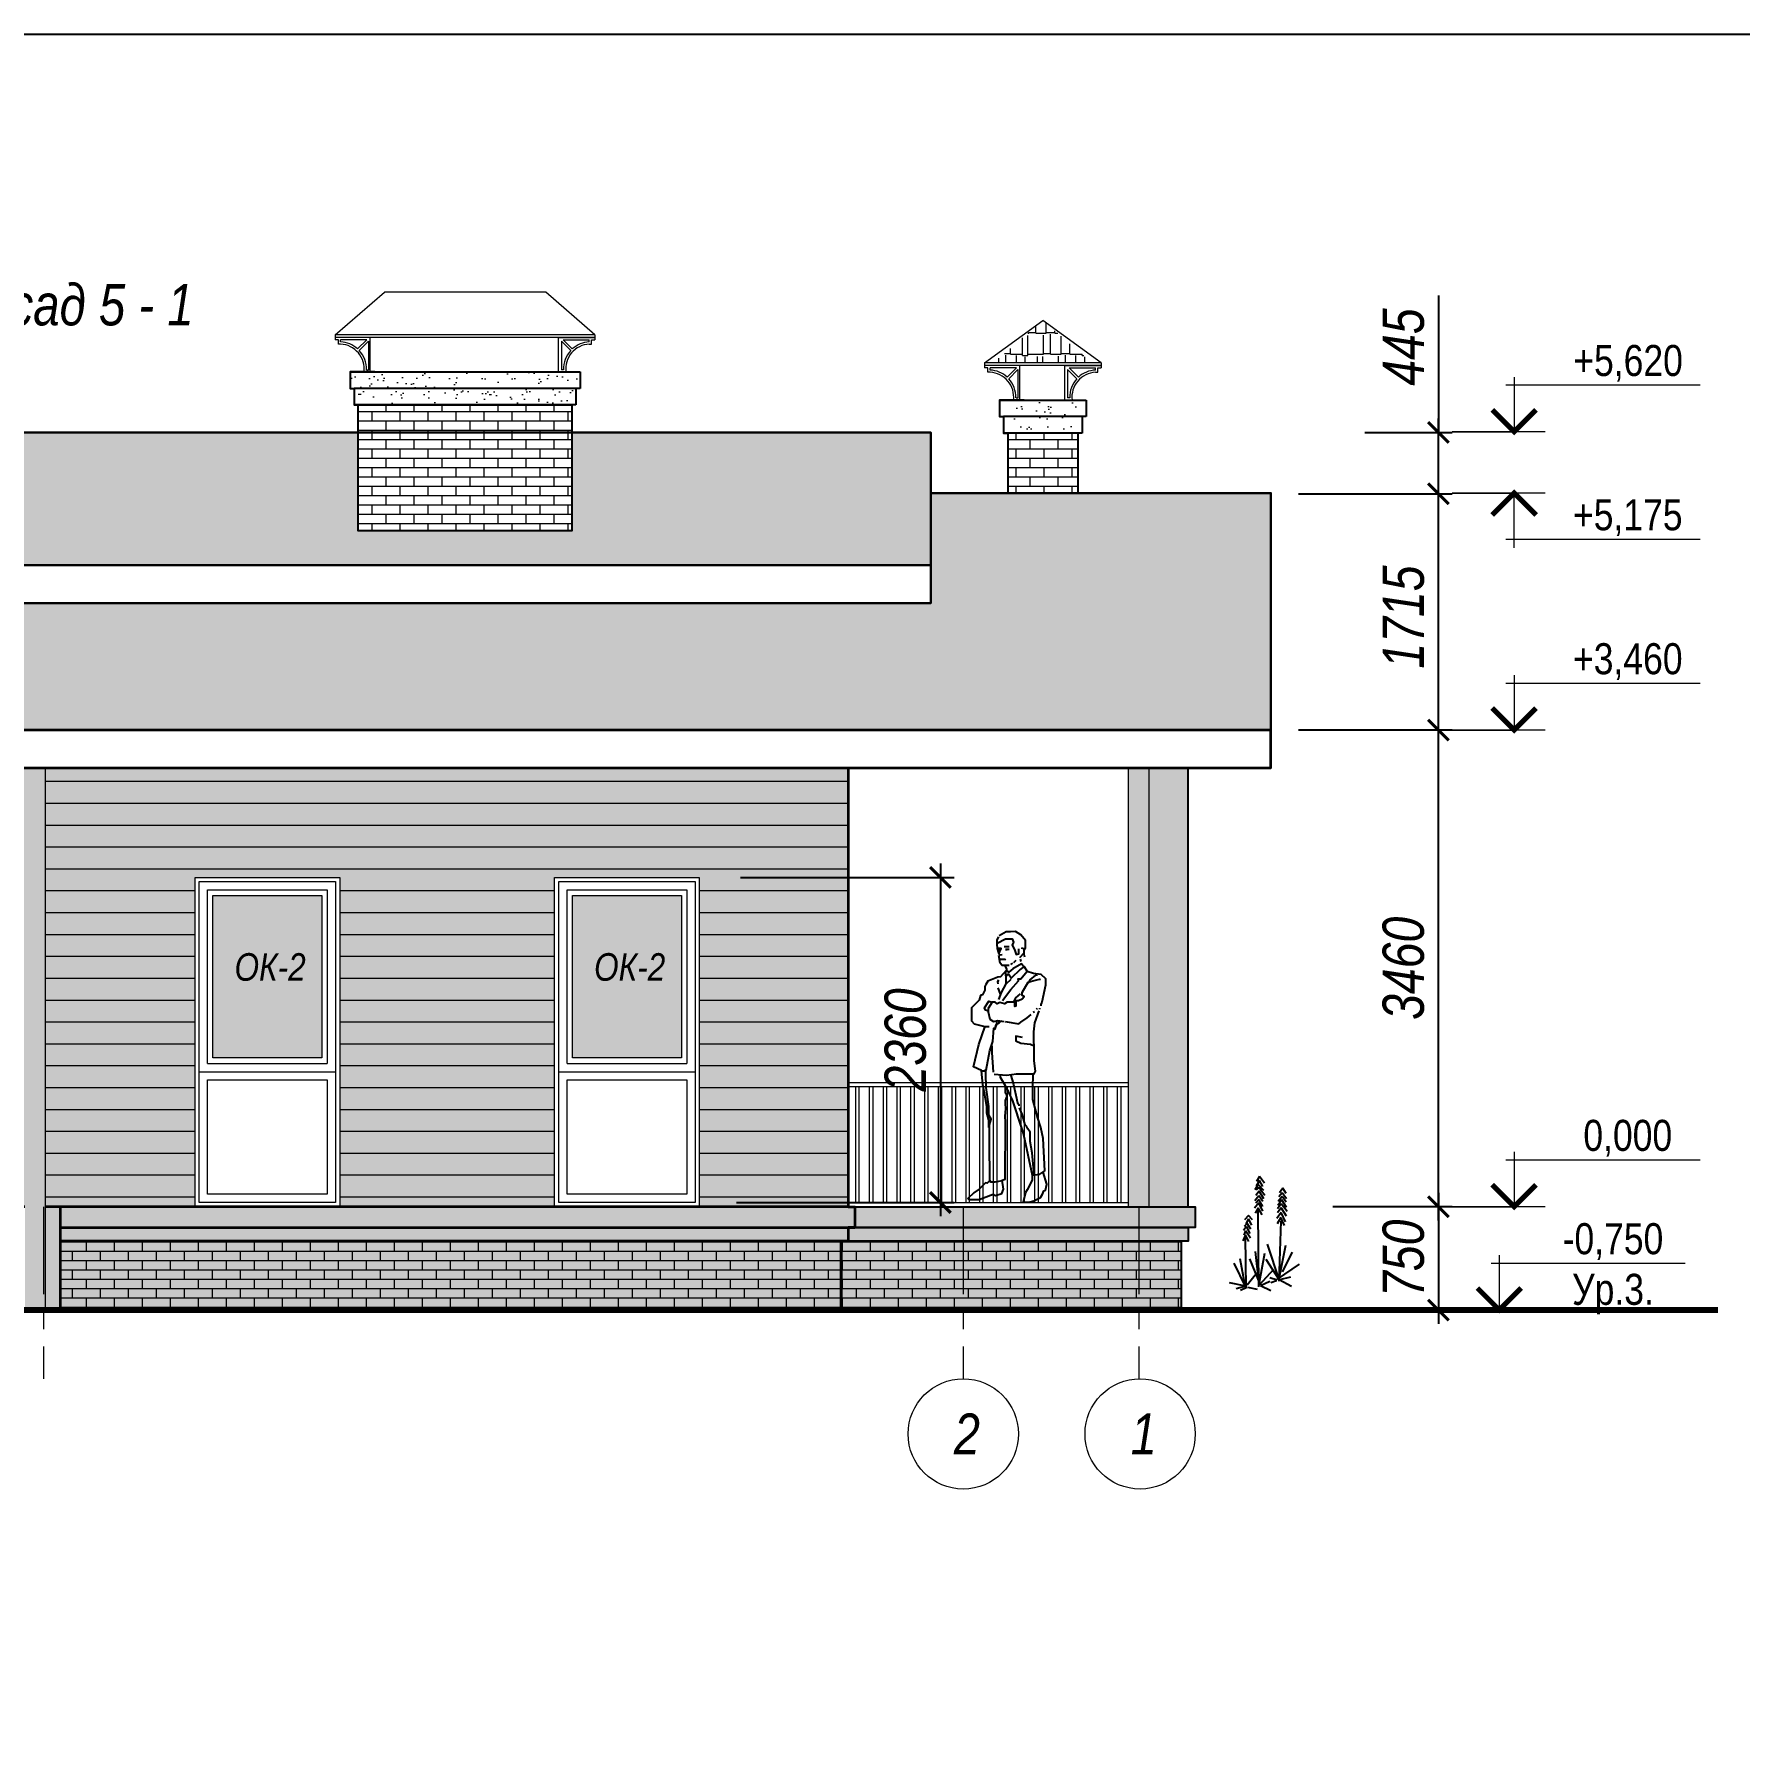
# Model space of a CAD drawing. Header units: millimetres. Extents: x 1582001 to 3303937, y 226471 to 491235.
# Drawn here: x 1638224 to 1650605, y 367435 to 379845 of the extents above; entities that cross this region are included whole.
import ezdxf
from ezdxf.enums import TextEntityAlignment as Align

# ---------------------------------------------------------------- set-up
doc = ezdxf.new("R2010")
doc.units = ezdxf.units.MM
doc.linetypes.add('CENTER', pattern=[50.8, 31.75, -6.35, 6.35, -6.35])
doc.layers.get('Defpoints').update_dxf_attribs({"color": 255, "lineweight": 30})
for name, color, linetype in [('Антураж', 251, 'Continuous'), ('Т-Подписи', 7, 'Continuous'), ('Формуляр', 138, 'Continuous')]:
    doc.layers.add(name, color=color, linetype=linetype)
for name, color, linetype, lineweight in [('Интерьер - Лестница_Ном_пера__1', 7, 'Continuous', 13), ('Интерьер- Перегородка_Ном_пера__1', 7, 'Continuous', 13), ('Конструктивный - Несущий_Ном_пера__1', 7, 'Continuous', 13), ('Кровля', 232, 'Continuous', 25), ('Маркировка', 253, 'Continuous', 18), ('Оси', 251, 'CENTER', 9), ('Отметки', 123, 'Continuous', 18), ('Размеры', 7, 'Continuous', 18), ('Штриховки', 251, 'Continuous', 20)]:
    doc.layers.add(name, color=color, linetype=linetype, lineweight=lineweight)
doc.styles.add('-АР-', font='ARIALN.TTF', dxfattribs={"width": 0.98, "height": 300})
doc.styles.add('GOST 2.304', font='ARIALNI.TTF', dxfattribs={"width": 0.98, "height": 300})
doc.styles.add('style', font='ARIALNI.TTF', dxfattribs={"width": 0.98, "height": 300})
doc.styles.add('стиль1', font='ARIALNI.TTF', dxfattribs={"width": 0.98, "height": 300})
doc.dimstyles.new('100', dxfattribs={"dimtxt": 300, "dimasz": 150, "dimexe": 100, "dimexo": 300, "dimgap": 100, "dimtad": 1, "dimdec": 0, "dimzin": 0, "dimdsep": 46, "dimtxsty": 'стиль1', "dimblk": 'ARCHTICK', "dimcen": 0, "dimdle": 100, "dimclrd": 256, "dimclre": 256, "dimclrt": 256, "dimaunit": 1, "dimadec": 4, "dimazin": 0, "dimtfac": 1, "dimtdec": 0, "dimtix": 1, "dimtmove": 1, "dimatfit": 0, "dimldrblk": 'DOTSMALL', "dimfxl": 0, "dimtolj": 1, "dimtzin": 0, "dimlwd": -1, "dimlwe": -1, "dimarcsym": 0})
doc.dimstyles.new('М100', dxfattribs={"dimtxt": 600, "dimasz": 150, "dimexe": 100, "dimexo": 200, "dimgap": 100, "dimtad": 1, "dimdec": 0, "dimtxsty": 'style', "dimblk": 'ARCHTICK', "dimcen": 150, "dimdle": 100, "dimclrt": 256, "dimadec": 0, "dimazin": 0, "dimtfac": 1, "dimtdec": 0, "dimtmove": 1, "dimatfit": 3, "dimldrblk": 'NONE', "dimfxl": 0, "dimarcsym": 0})
pattern_1 = [(0, (0, 96926.34), (323.85, 152.4), [76.2, -63.5, 88.9, -38.1, 114.3, -50.8]), (0, (76.2, 96932.69), (323.85, 152.4), [63.5, -241.3, 50.8, -76.2]), (0, (228.6, 96916.81), (323.85, 152.4), [38.1, -393.7]), (90, (0, 96926.34), (-107.95, 152.4), [146.05, -463.55]), (90, (76.2, 96926.34), (-107.95, 152.4), [142.875, -466.725]), (90, (139.7, 96926.34), (-107.95, 152.4), [133.35, -476.25]), (90, (228.6, 96916.81), (-107.95, 152.4), [146.05, -463.55]), (90, (266.7, 96916.81), (-107.95, 152.4), [146.05, -463.55]), (90, (381, 96926.34), (-107.95, 152.4), [139.7, -469.9])]
pattern_2 = [(0, (0, 96926.34), (0, 67.7418), []), (90, (0, 96926.34), (-101.6, 67.7418), [67.7418, -67.7418])]
pattern_3 = [(180, (3236916.08, 96926.34), (0, 67.7418), []), (90, (3236916.08, 96926.34), (101.6, 67.7418), [67.7418, -67.7418])]

# ---------------------------------------------------------------- blocks, each defined once
blk = doc.blocks.new('OTMETKA')
at = {"color": 0, "linetype": 'Continuous', "lineweight": -2}
for p, q in [((6, 5.3), (6, 0)), ((24, 4.5), (5.2, 4.5)), ((9, 0), (0, 0)), ((0, 0), (6, 0))]:
    blk.add_line(p, q, dxfattribs=at)
at = {"color": 0, "linetype": 'Continuous', "lineweight": -2, "const_width": 0.5}
blk.add_lwpolyline([(3.88, 2.12), (6, 0), (8.12, 2.12)], dxfattribs=at)
at = {"color": 0, "linetype": 'Continuous', "lineweight": -2, "style": '-АР-', "flags": 8}
blk.add_attdef('OTMETKA', text='', height=3, dxfattribs=at).set_placement((17, 4.5), align=Align.BOTTOM_CENTER)
blk.add_attdef('FLOOR', text='', height=3, dxfattribs=at).set_placement((17, 3.5), align=Align.TOP_CENTER)
blk = doc.blocks.new('_ArchTick')
at = {"color": 0, "linetype": 'ByBlock', "const_width": 0.15}
blk.add_lwpolyline([(-0.5, -0.5), (0.5, 0.5)], dxfattribs=at)
blk = doc.blocks.new('*D495')
at = {"layer": 'Defpoints', "color": 0, "lineweight": -3, "transparency": 16777216}
for p in [(1647452, 371334), (1647452, 370584), (1648417, 370584)]:
    blk.add_point(p, dxfattribs=at)
at = {"layer": 'Размеры', "color": 0, "lineweight": -2, "transparency": 16777216}
for p, q in [((1648417, 371434), (1648417, 370484)), ((1647652, 371334), (1648517, 371334)), ((1647652, 370584), (1648517, 370584))]:
    blk.add_line(p, q, dxfattribs=at)
at = {"layer": 'Размеры', "color": 0, "lineweight": -2, "transparency": 16777216, "xscale": 150, "yscale": 150, "zscale": 150}
for p, rotation in [((1648417, 371334), 90), ((1648417, 370584), 270)]:
    blk.add_blockref('_ArchTick', p, dxfattribs=dict(at, rotation=rotation))
at = {"layer": 'Размеры', "transparency": 16777216, "insert": (1648164, 370959), "char_height": 300, "attachment_point": 5, "rotation": 90, "style": 'style'}
blk.add_mtext('750', dxfattribs=at)
blk = doc.blocks.new('_None')
blk = doc.blocks.new('*U5')
at = {"color": 0, "linetype": 'Continuous', "lineweight": -2}
for p, q in [((6, 5.3), (6, 0)), ((24, 4.5), (5.2, 4.5)), ((9, 0), (0, 0)), ((0, 0), (6, 0))]:
    blk.add_line(p, q, dxfattribs=at)
at = {"color": 0, "linetype": 'Continuous', "lineweight": -2, "const_width": 0.5}
blk.add_lwpolyline([(3.88, 2.12), (6, 0), (8.12, 2.12)], dxfattribs=at)
at = {"color": 0, "linetype": 'Continuous', "lineweight": -2, "style": '-АР-', "flags": 8}
blk.add_attdef('OTMETKA', text='', height=3, dxfattribs=at).set_placement((17.03, 4.5), align=Align.BOTTOM_CENTER)
blk.add_attdef('FLOOR', text='', height=3, dxfattribs=at).set_placement((17, 3.5), align=Align.TOP_CENTER)
blk = doc.blocks.new('*D491')
at = {"layer": 'Defpoints', "color": 0, "lineweight": -3, "transparency": 16777216}
for p in [(1647202, 374794), (1648417, 374794), (1647452, 371334)]:
    blk.add_point(p, dxfattribs=at)
at = {"layer": 'Размеры', "color": 0, "lineweight": -2, "transparency": 16777216}
for p, q in [((1647402, 374794), (1648517, 374794)), ((1648417, 371234), (1648417, 374894)), ((1647652, 371334), (1648517, 371334))]:
    blk.add_line(p, q, dxfattribs=at)
at = {"layer": 'Размеры', "color": 0, "lineweight": -2, "transparency": 16777216, "xscale": 150, "yscale": 150, "zscale": 150}
for p, rotation in [((1648417, 374794), 90), ((1648417, 371334), 270)]:
    blk.add_blockref('_ArchTick', p, dxfattribs=dict(at, rotation=rotation))
at = {"layer": 'Размеры', "transparency": 16777216, "insert": (1648164, 373064), "char_height": 300, "attachment_point": 5, "rotation": 90, "style": 'style'}
blk.add_mtext('3460', dxfattribs=at)
blk = doc.blocks.new('*D492')
at = {"layer": 'Defpoints', "color": 0, "lineweight": -3, "transparency": 16777216}
for p in [(1647202, 376509), (1648417, 376509), (1647202, 374794)]:
    blk.add_point(p, dxfattribs=at)
at = {"layer": 'Размеры', "color": 0, "lineweight": -2, "transparency": 16777216}
for p, q in [((1648417, 374694), (1648417, 376609)), ((1647402, 376509), (1648517, 376509)), ((1647402, 374794), (1648517, 374794))]:
    blk.add_line(p, q, dxfattribs=at)
at = {"layer": 'Размеры', "color": 0, "lineweight": -2, "transparency": 16777216, "xscale": 150, "yscale": 150, "zscale": 150}
for p, rotation in [((1648417, 376509), 90), ((1648417, 374794), 270)]:
    blk.add_blockref('_ArchTick', p, dxfattribs=dict(at, rotation=rotation))
at = {"layer": 'Размеры', "transparency": 16777216, "insert": (1648164, 375614), "char_height": 300, "attachment_point": 5, "rotation": 90, "style": 'style'}
blk.add_mtext('1715', dxfattribs=at)
blk = doc.blocks.new('*U9')
at = {"color": 0, "linetype": 'Continuous', "lineweight": -2}
for p, q in [((0, 0), (6, 0)), ((6, -5.3), (6, 0)), ((9, 0), (0, 0)), ((24, -4.5), (5.2, -4.5))]:
    blk.add_line(p, q, dxfattribs=at)
at = {"color": 0, "linetype": 'Continuous', "lineweight": -2, "const_width": 0.5}
blk.add_lwpolyline([(3.88, -2.12), (6, 0), (8.12, -2.12)], dxfattribs=at)
at = {"color": 0, "linetype": 'Continuous', "lineweight": -2, "style": '-АР-', "flags": 8}
blk.add_attdef('OTMETKA', text='', height=3, rotation=360, dxfattribs=at).set_placement((17.03, -4.5), align=Align.BOTTOM_CENTER)
blk.add_attdef('FLOOR', text='', height=3, rotation=360, dxfattribs=at).set_placement((17, -5.5), align=Align.TOP_CENTER)
blk = doc.blocks.new('*D493')
at = {"layer": 'Defpoints', "color": 0, "lineweight": -3, "transparency": 16777216}
for p in [(1647682, 376954), (1648417, 376954), (1647202, 376509)]:
    blk.add_point(p, dxfattribs=at)
at = {"layer": 'Размеры', "color": 0, "lineweight": -2, "transparency": 16777216}
for p, q in [((1648417, 377949), (1648417, 376954)), ((1648417, 376409), (1648417, 377054)), ((1647882, 376954), (1648517, 376954)), ((1647402, 376509), (1648517, 376509))]:
    blk.add_line(p, q, dxfattribs=at)
at = {"layer": 'Размеры', "color": 0, "lineweight": -2, "transparency": 16777216, "xscale": 150, "yscale": 150, "zscale": 150}
for p, rotation in [((1648417, 376954), 90), ((1648417, 376509), 270)]:
    blk.add_blockref('_ArchTick', p, dxfattribs=dict(at, rotation=rotation))
at = {"layer": 'Размеры', "transparency": 16777216, "insert": (1648164, 377574), "char_height": 300, "attachment_point": 5, "rotation": 90, "style": 'style'}
blk.add_mtext('445', dxfattribs=at)
blk = doc.blocks.new('*D1267')
at = {"ltscale": 100, "transparency": 16777216}
for p, q in [((1644802, 373824), (1644802, 371264)), ((1643352, 373724), (1644902, 373724)), ((1643322, 371364), (1644902, 371364))]:
    blk.add_line(p, q, dxfattribs=at)
at = {"layer": 'Defpoints', "color": 0, "lineweight": -3, "ltscale": 100, "transparency": 16777216}
for p in [(1643052, 373724), (1643022, 371364), (1644802, 371364)]:
    blk.add_point(p, dxfattribs=at)
at = {"ltscale": 100, "transparency": 16777216, "xscale": 150, "yscale": 150, "zscale": 150}
for p, rotation in [((1644802, 373724), 90), ((1644802, 371364), 270)]:
    blk.add_blockref('_ArchTick', p, dxfattribs=dict(at, rotation=rotation))
at = {"lineweight": -3, "ltscale": 100, "transparency": 16777216, "insert": (1644549, 372544), "char_height": 300, "attachment_point": 5, "rotation": 90, "style": 'стиль1'}
blk.add_mtext('\\A1;2360', dxfattribs=at)
blk = doc.blocks.new('_DotSmall')
at = {"color": 0, "linetype": 'ByBlock', "const_width": 0.5}
blk.add_lwpolyline([(-0.0625, 0, 1), (0.0625, 0, 1)], format="xyb", close=True, dxfattribs=at)
blk = doc.blocks.new('Мужик')
at = {"layer": 'Антураж', "linetype": 'Continuous'}
for points in [[(-273, 1639), (-280, 1652), (-280, 1700), (-251, 1738), (-214, 1760), (-183, 1758), (-154, 1758), (-108, 1731)], [(-95, 1683), (-150, 1712), (-192, 1712), (-202, 1689), (-194, 1670), (-209, 1641), (-220, 1608), (-238, 1612), (-238, 1645)], [(-106, 1619), (-96, 1648), (-94, 1676), (-94, 1705), (-104, 1725)], [(-277, 1592), (-272, 1608), (-272, 1645), (-255, 1650)], [(-273, 1619), (-242, 1586)], [(-174, 1659), (-141, 1659)], [(-148, 1644), (-174, 1644)], [(-174, 1537), (-126, 1537), (-114, 1551), (-104, 1601)], [(-154, 1645), (-154, 1636)], [(-126, 1606), (-114, 1604), (-104, 1614), (-121, 1648), (-99, 1648)], [(-103, 1641), (-108, 1648)], [(-291, 1498), (-334, 1485), (-381, 1478), (-413, 1450), (-413, 1406), (-389, 1293), (-383, 1278), (-381, 1269)], [(-295, 1417), (-302, 1423), (-312, 1441), (-350, 1472), (-359, 1474)], [(-130, 1304), (-185, 1377), (-235, 1434), (-233, 1448), (-251, 1448), (-291, 1498), (-273, 1529), (-246, 1509), (-187, 1452), (-169, 1478), (-152, 1467), (-152, 1498)], [(-268, 1529), (-255, 1548), (-198, 1513), (-170, 1493), (-154, 1502), (-115, 1461), (-99, 1460), (-33, 1432), (-20, 1410), (-13, 1397), (-13, 1373), (2, 1342), (15, 1337), (24, 1307), (62, 1269), (76, 1256), (75, 1192), (75, 1170), (57, 1152), (-13, 1134), (-42, 1134)], [(-253, 1562), (-249, 1577)], [(-205, 1555), (-220, 1571)], [(-185, 1542), (-198, 1551)], [(-145, 1533), (-156, 1515), (-156, 1507)], [(-106, 1311), (-123, 1357), (-154, 1414), (-154, 1461), (-156, 1467)], [(-108, 1578), (-145, 1578), (-150, 1573)], [(-207, 1304), (-235, 1304), (-258, 1315), (-273, 1331), (-258, 1339), (-258, 1357), (-299, 1425), (-330, 1434), (-374, 1445), (-379, 1443)], [(-154, 1414), (-187, 1445)], [(-115, 1346), (-101, 1388)], [(-101, 1416), (-99, 1430), (-104, 1441)], [(-376, 1247), (-376, 1254)], [(-354, 1247), (-357, 1254)], [(-203, 1296), (-218, 1322), (-247, 1348)], [(-211, 1282), (-218, 1284)], [(-217, 1300), (-217, 1267), (-210, 1265), (-210, 1295), (-161, 1295), (-143, 1284), (-112, 1291), (-95, 1282), (-81, 1294), (-60, 1294)], [(-31, 1238), (-18, 1241), (-11, 1256), (-40, 1300), (-60, 1293), (-34, 1252), (-34, 1230), (-46, 1183), (-70, 1166), (-99, 1174), (-141, 1166)], [(-262, 1062), (-218, 1069), (-218, 1038), (-251, 1023), (-313, 1016), (-338, 1005), (-335, 1034), (-335, 1098), (-343, 1157), (-372, 1238)], [(-332, 1229), (-341, 1232)], [(-147, 1166), (-236, 1152), (-251, 1163), (-291, 1190), (-319, 1212)], [(-103, 1174), (-106, 1163), (-126, 1170)], [(-115, 1164), (-115, 1172)], [(-90, 1148), (-108, 1157), (-110, 1163)], [(-71, 1113), (-81, 1119), (-91, 1148), (-91, 1174)], [(-81, 1122), (-88, 1150)], [(-39, 466), (-39, 488), (-39, 515), (-25, 563), (-25, 605), (-11, 693), (0, 748), (9, 844), (62, 867), (28, 1014), (-15, 1135)], [(7, 842), (-11, 842), (-22, 845), (-46, 976), (-66, 1034), (-73, 1122), (-79, 1124)], [(-75, 820), (-156, 812), (-222, 821), (-293, 822), (-339, 822), (-346, 838), (-339, 908), (-339, 988), (-337, 1005)], [(-70, 833), (-60, 961), (-60, 1007)], [(-60, 976), (-49, 981)], [(-152, 728), (-163, 715), (-170, 693), (-192, 649), (-258, 449), (-268, 420), (-324, 152), (-376, 160), (-409, 182), (-398, 394), (-381, 468), (-363, 528), (-329, 651), (-330, 728), (-330, 761), (-331, 787), (-331, 822)], [(-181, 818), (-202, 750), (-229, 629), (-238, 618), (-236, 611)], [(-44, 114), (-27, 99), (-16, 101), (24, 59), (61, 35), (99, -2), (94, -9), (24, -9), (-51, 20), (-68, 26), (-84, 18), (-125, 31), (-136, 60), (-128, 119), (-146, 126), (-149, 499), (-147, 543), (-150, 563), (-152, 594), (-149, 622), (-149, 646), (-159, 673), (-156, 686), (-149, 693), (-149, 741), (-115, 798), (-115, 814)], [(-126, 115), (-79, 106), (-53, 106), (-45, 117), (-44, 374), (-44, 484), (-55, 523), (-40, 548), (-40, 605), (-21, 732), (-19, 822), (-19, 842)], [(-13, 844), (-20, 847), (-22, 847)], [(-337, 154), (-324, 299), (-311, 374), (-311, 437), (-297, 459), (-288, 475), (-279, 484), (-258, 554), (-242, 596)], [(-40, 495), (-48, 495)], [(-37, 484), (-44, 484)], [(-326, 151), (-326, 119), (-291, 55), (-282, 37), (-266, -25), (-304, -25), (-335, -16), (-379, 6), (-394, 26), (-401, 48), (-412, 53), (-422, 92), (-398, 173)]]:
    blk.add_lwpolyline(points, dxfattribs=at)
blk = doc.blocks.new('z_04')
at = {"color": 191, "linetype": 'Continuous'}
for p, q in [((-155, 340), (-131, 380)), ((-131, 380), (-108, 346)), ((0, 326), (42, 384)), ((3, 415), (38, 464)), ((7, 363), (47, 406)), ((13, 392), (39, 436)), ((38, 464), (60, 428)), ((39, 436), (62, 395)), ((42, 384), (63, 365)), ((47, 406), (71, 368)), ((-162, 210), (-120, 267)), ((-157, 302), (-126, 347)), ((-157, 240), (-125, 295)), ((-156, 278), (-126, 320)), ((-126, 347), (-103, 316)), ((-126, 320), (-97, 283)), ((-125, 295), (-95, 253)), ((-120, 267), (-93, 229)), ((6, 302), (41, 358)), ((13, 247), (43, 298)), ((14, 213), (42, 273)), ((15, 284), (42, 323)), ((41, 358), (64, 326)), ((42, 323), (73, 287)), ((42, 273), (74, 234)), ((43, 298), (66, 270)), ((-159, 177), (-119, 236)), ((-151, 135), (-120, 204)), ((-144, 108), (-116, 167)), ((-120, 204), (-88, 160)), ((-119, 236), (-92, 201)), ((-116, 167), (-91, 120)), ((20, 185), (48, 238)), ((48, 238), (70, 198)), ((89, 150), (119, 181)), ((95, 112), (119, 157)), ((102, 83), (128, 124)), ((119, 181), (148, 151)), ((119, 157), (138, 122)), ((128, 124), (149, 102)), ((103, 17), (139, 69)), ((105, 50), (133, 101)), ((116, -7), (140, 40)), ((133, 101), (154, 72)), ((139, 69), (153, 38)), ((140, 40), (159, -2))]:
    blk.add_line(p, q, dxfattribs=at)
at = {"color": 3, "linetype": 'Continuous'}
for p, q in [((-104, -295), (-118, 139)), ((44, -336), (47, 218)), ((136, -345), (140, 27)), ((-129, -228), (-202, -86)), ((-105, -277), (-153, -35)), ((-107, -290), (-19, -27)), ((38, -303), (-1, -91)), ((44, -295), (67, -80)), ((-92, -282), (-253, -173)), ((-107, -289), (-10, -139)), ((39, -323), (-67, -208)), ((32, -322), (109, -134)), ((138, -339), (223, -165)), ((143, -329), (178, -134)), ((-104, -283), (-195, -331)), ((-109, -283), (-190, -265)), ((-91, -289), (-38, -272)), ((-86, -292), (-43, -307)), ((30, -328), (-44, -363)), ((31, -328), (-36, -295)), ((125, -340), (56, -353)), ((128, -322), (70, -249)), ((131, -342), (177, -362)), ((137, -331), (256, -307)), ((137, -331), (207, -351))]:
    blk.add_line(p, q, dxfattribs=at)

msp = doc.modelspace()

# ---------------------------------------------------------------- hatches: boundary and pattern name
at = {"lineweight": 18, "ltscale": 100, "true_color": 0x4c2f26}
h = msp.add_hatch(dxfattribs=at)
h.set_pattern_fill('AR-RSHKE', color=29, scale=0.5, style=0)
h.set_pattern_definition([(7e-15, (1494471.97, 457988.22), (323.85, 152.4), [76.2, -63.5, 88.9, -38.1, 114.3, -50.8]), (7e-15, (1494548.17, 457994.57), (323.85, 152.4), [63.5, -241.3, 50.8, -76.2]), (7e-15, (1494700.57, 457978.7), (323.85, 152.4), [38.1, -393.7]), (90, (1494471.97, 457988.22), (-107.95, 152.4), [146.05, -463.55]), (90, (1494548.17, 457988.22), (-107.95, 152.4), [142.875, -466.725]), (90, (1494611.67, 457988.22), (-107.95, 152.4), [133.35, -476.25]), (90, (1494700.57, 457978.7), (-107.95, 152.4), [146.05, -463.55]), (90, (1494738.67, 457978.7), (-107.95, 152.4), [146.05, -463.55]), (90, (1494852.97, 457988.22), (-107.95, 152.4), [139.7, -469.9])])
h.paths.add_polyline_path([(1645188.7, 377458.7), (1645545.6, 377767.6), (1645903.6, 377458.7)])
h = msp.add_hatch(dxfattribs=at)
h.set_pattern_fill('AR-RSHKE', color=29, scale=0.5, style=0)
h.set_pattern_definition(pattern_1)
h.paths.add_polyline_path([(1630441.9, 376953.6), (1644731.9, 376953.6), (1644731.9, 375990), (1630441.9, 375990)])
h.paths.add_polyline_path([(1640576.9, 376953.6), (1642126.9, 376953.6), (1642126.9, 376240.6), (1640576.9, 376240.6)], flags=16)
h = msp.add_hatch(dxfattribs=at)
h.set_pattern_fill('AR-RSHKE', color=29, scale=0.5, style=0)
h.set_pattern_definition(pattern_1)
h.paths.add_polyline_path([(1633881.9, 375715.6), (1637321.9, 374793.9), (1647201.9, 374793.9), (1647201.9, 376514.1), (1644731.9, 376514.1), (1644731.9, 375715.6)])
at = {"lineweight": -3, "ltscale": 100, "true_color": 0xffe3c7}
h = msp.add_hatch(color=254, dxfattribs=at)
h.paths.add_polyline_path([(1638061.9, 374519.5), (1637321.9, 374519.5), (1636721.9, 374680.3), (1636721.9, 371333.8), (1638061.9, 371333.8)])
h.paths.add_polyline_path([(1637981.9, 373798.8), (1637981.9, 371408.8), (1636931.9, 371408.8), (1636931.9, 373798.8)], flags=16)
h.paths.add_polyline_path([(1637901.9, 373718.8), (1637901.9, 373708.8), (1637011.9, 373708.8), (1637011.9, 373718.8)], flags=0)
h.paths.add_polyline_path([(1637801.9, 373618.8), (1637801.9, 372358.8), (1637111.9, 372358.8), (1637111.9, 373618.8)], flags=0)
h.paths.add_polyline_path([(1637192.3, 372323.8, -1), (1637192.3, 372293.8), (1637087.3, 372293.8, -3), (1637087.3, 372323.8)], flags=0)
h.paths.add_polyline_path([(1637801.9, 372258.8), (1637801.9, 371558.8), (1637111.9, 371558.8), (1637111.9, 372258.8)], flags=0)
h.paths.add_polyline_path([(1638156.9, 374519.5), (1638061.9, 374519.5), (1638061.9, 371333.8), (1638156.9, 371333.8)])
h.paths.add_polyline_path([(1638306.9, 374519.5), (1638156.9, 374519.5), (1638156.9, 370583.8), (1638306.9, 370583.8)])
h.paths.add_polyline_path([(1644131.9, 374519.5), (1638306.9, 374519.5), (1638306.9, 371333.8), (1639391.9, 371333.8), (1639391.9, 373723.8), (1640441.9, 373723.8), (1640441.9, 371333.8), (1642001.9, 371333.8), (1642001.9, 373723.8), (1643051.9, 373723.8), (1643051.9, 371333.8), (1644131.9, 371333.8)])
h = msp.add_hatch(color=254, dxfattribs=at)
h.paths.add_polyline_path([(1646601.9, 374519.5), (1646316.9, 374519.5), (1646316.9, 371333.8), (1646601.9, 371333.8)])
h.paths.add_polyline_path([(1646316.9, 374519.5), (1646166.9, 374519.5), (1646166.9, 371333.8), (1646316.9, 371333.8)])
h = msp.add_hatch(color=254, dxfattribs=at)
h.set_gradient(color1=(200, 254, 251), color2=(240, 255, 254), one_color=1, tint=0.97, name='CYLINDER')
h.paths.add_polyline_path([(1640311.9, 373593.8), (1639521.9, 373593.8), (1639521.9, 372413.8), (1640311.9, 372413.8)])
h.paths.add_polyline_path([(1639626, 372918.7), (1640247.7, 372918.7), (1640247.7, 373228.9), (1639626, 373228.9)], flags=24)
h = msp.add_hatch(color=254, dxfattribs=at)
h.set_gradient(color1=(200, 254, 251), color2=(240, 255, 254), one_color=1, tint=0.97, name='CYLINDER')
h.paths.add_polyline_path([(1642921.9, 373593.8), (1642131.9, 373593.8), (1642131.9, 372413.8), (1642921.9, 372413.8)])
h.paths.add_polyline_path([(1642236, 372918.7), (1642857.7, 372918.7), (1642857.7, 373228.9), (1642236, 373228.9)], flags=24)
at = {"lineweight": -3, "ltscale": 100, "true_color": 0xb83205}
h = msp.add_hatch(color=22, dxfattribs=at)
h.paths.add_polyline_path([(1644181.9, 371333.8), (1644131.9, 371333.8), (1638411.9, 371333.8), (1638411.9, 371183.8), (1644181.9, 371183.8)])
h.paths.add_polyline_path([(1644131.9, 371183.8), (1638411.9, 371183.8), (1638411.9, 371083.8), (1644081.9, 371083.8), (1644131.9, 371083.8)])
h.paths.add_polyline_path([(1644081.9, 371083.8), (1638411.9, 371083.8), (1638411.9, 370583.8), (1644081.9, 370583.8)])
h.paths.add_polyline_path([(1638411.9, 371083.8), (1638411.9, 371183.8), (1638411.9, 371333.8), (1638306.9, 371333.8), (1638306.9, 370583.8), (1638411.9, 370583.8)])
h.paths.add_polyline_path([(1646651.9, 371333.8), (1644181.9, 371333.8), (1644181.9, 371183.8), (1646601.9, 371183.8), (1646651.9, 371183.8)])
h.paths.add_polyline_path([(1646601.9, 371183.8), (1644131.9, 371183.8), (1644131.9, 371083.8), (1646551.9, 371083.8), (1646601.9, 371083.8)])
h.paths.add_polyline_path([(1646551.9, 371083.8), (1644081.9, 371083.8), (1644081.9, 370583.8), (1646551.9, 370583.8)])
at = {"layer": 'Конструктивный - Несущий_Ном_пера__1', "ltscale": 100}
h = msp.add_hatch(dxfattribs=at)
h.set_pattern_fill('AR-SAND', color=41, scale=3, style=0)
h.set_pattern_definition([(142.5, (3236916.08, 96364.58), (4.800094, 146.823971), [0, -115.824, 0, -129.54, 0, -123.825]), (172.5, (3236916.08, 96364.58), (-134.856985, 215.04753), [0, -62.484, 0, -104.394, 0, -40.005]), (212.5, (3237009.81, 96364.58), (-237.297711, 0.431155), [0, -38.1, 0, -137.16, 0, -179.07]), (222.5, (3237009.8, 96364.58), (-229.066936, 66.878797), [0, -19.05, 0, -89.916, 0, -102.87])])
h.paths.add_polyline_path([(1640546.9, 377273.3), (1640516.9, 377273.3), (1640516.9, 377393.3), (1640696.9, 377393.3), (1641796.9, 377393.3), (1641796.9, 377273.3)])
h.paths.add_polyline_path([(1640546.9, 377153.3), (1640546.9, 377273.3), (1641766.9, 377273.3), (1641766.9, 377153.3)])
h.paths.add_polyline_path([(1642186.9, 377393.3), (1642186.9, 377273.3), (1642156.9, 377273.3), (1642156.9, 377153.3), (1641741, 377153.3), (1641741, 377273.3), (1641795.5, 377273.3), (1641795.5, 377393.3)])
at = {"layer": 'Конструктивный - Несущий_Ном_пера__1', "linetype": 'Continuous', "lineweight": 18, "true_color": 0x4c2f26}
h = msp.add_hatch(dxfattribs=at)
h.set_pattern_fill('AR-BRSTD', color=29, style=0)
h.set_pattern_definition(pattern_3)
h.paths.add_polyline_path([(1642126.9, 376240.6), (1640576.9, 376240.6), (1640576.9, 377153.3), (1642126.9, 377153.3)])
at = {"layer": 'Конструктивный - Несущий_Ном_пера__1', "ltscale": 100}
h = msp.add_hatch(dxfattribs=at)
h.set_pattern_fill('AR-SAND', color=41, scale=3, style=0)
h.set_pattern_definition([(142.5, (1889080.27, 471902.13), (4.800094, 146.82397), [0, -115.824, 0, -129.54, 0, -123.825]), (172.5, (1889080.27, 471902.13), (-134.85698, 215.04753), [0, -62.484, 0, -104.394, 0, -40.005]), (212.5, (1889174, 471902.13), (-237.29771, 0.431155), [0, -38.1, 0, -137.16, 0, -179.07]), (222.5, (1889174, 471902.13), (-229.06694, 66.8788), [0, -19.05, 0, -89.916, 0, -102.87])])
h.paths.add_polyline_path([(1645326.2, 377068.9), (1645766.2, 377068.9), (1645766.2, 376948.9), (1645326.2, 376948.9)])
h.paths.add_polyline_path([(1645296.2, 377188.9), (1645476.2, 377188.9), (1645796.2, 377188.9), (1645796.2, 377068.9), (1645326.2, 377068.9), (1645296.2, 377068.9)])
at = {"layer": 'Конструктивный - Несущий_Ном_пера__1', "linetype": 'Continuous', "lineweight": 18, "true_color": 0x4c2f26}
h = msp.add_hatch(dxfattribs=at)
h.set_pattern_fill('AR-BRSTD', color=29, style=0)
h.set_pattern_definition(pattern_3)
h.paths.add_polyline_path([(1645801.2, 376948.9), (1645291.2, 376948.9), (1645291.2, 376515.5), (1645801.2, 376515.5)])
h = msp.add_hatch(dxfattribs=at)
h.set_pattern_fill('ANSI31', color=29, scale=50, angle=315, style=0)
h.set_pattern_definition([(0, (0, 96926.34), (4e-14, 158.75), [])])
h.paths.add_polyline_path([(1638306.9, 374519.5), (1638306.9, 371333.8), (1639391.9, 371333.8), (1639391.9, 373723.8), (1640441.9, 373723.8), (1640441.9, 371333.8), (1642001.9, 371333.8), (1642001.9, 373723.8), (1643051.9, 373723.8), (1643051.9, 371333.8), (1644131.9, 371333.8), (1644131.9, 374519.5)])
h = msp.add_hatch(dxfattribs=at)
h.set_pattern_fill('AR-BRSTD', color=29, style=0)
h.set_pattern_definition(pattern_2)
h.paths.add_polyline_path([(1644081.9, 371083.8), (1638411.9, 371083.8), (1638411.9, 370583.8), (1644081.9, 370583.8)])
h = msp.add_hatch(dxfattribs=at)
h.set_pattern_fill('AR-BRSTD', color=29, style=0)
h.set_pattern_definition(pattern_2)
h.paths.add_polyline_path([(1644081.9, 370583.8), (1646551.9, 370583.8), (1646551.9, 371083.8), (1644081.9, 371083.8)])

# ---------------------------------------------------------------- linework, layer by layer
at = {"color": 0, "lineweight": -3, "ltscale": 100}
for points in [[(1642126.9, 376240.6), (1640576.9, 376240.6), (1640576.9, 377153.3), (1642126.9, 377153.3)], [(1630441.9, 376953.6), (1644731.9, 376953.6), (1644731.9, 375990), (1630441.9, 375990)], [(1645801.2, 376948.9), (1645291.2, 376948.9), (1645291.2, 376515.5), (1645801.2, 376515.5)], [(1633881.9, 375715.6), (1637321.9, 374793.9), (1647201.9, 374793.9), (1647201.9, 376514.1), (1644731.9, 376514.1), (1644731.9, 375715.6)]]:
    msp.add_lwpolyline(points, close=True, dxfattribs=at)
at = {"lineweight": 35}
for points in [[(1638156.9, 371333.8), (1638061.9, 371333.8), (1638061.9, 374519.5), (1644131.9, 374519.5), (1644131.9, 371333.8), (1638306.9, 371333.8)], [(1638461.9, 371333.8), (1638411.9, 371333.8), (1638411.9, 371183.8), (1638411.9, 371183.8), (1638411.9, 371183.8), (1638411.9, 371083.8)], [(1644131.9, 371333.8), (1644181.9, 371333.8), (1644181.9, 371183.8), (1644131.9, 371183.8), (1644131.9, 371083.8), (1644081.9, 371083.8), (1644081.9, 370583.8)], [(1638411.9, 371183.8), (1638411.9, 371183.8), (1638411.9, 371183.8), (1638411.9, 371183.8), (1638411.9, 371183.8), (1638411.9, 371183.8), (1638411.9, 371183.8), (1638411.9, 371183.8), (1644181.9, 371183.8)]]:
    msp.add_lwpolyline(points, dxfattribs=at)
for points in [[(1644131.9, 371333.8), (1646601.9, 371333.8), (1646601.9, 374519.5), (1644131.9, 374519.5)], [(1644081.9, 370583.8), (1646551.9, 370583.8), (1646551.9, 371083.8), (1644081.9, 371083.8)]]:
    msp.add_lwpolyline(points, close=True)
at = {"ltscale": 20}
for points in [[(1638306.9, 371333.8), (1646651.9, 371333.8), (1646651.9, 371183.8), (1638411.9, 371183.8)], [(1638411.9, 371183.8), (1646601.9, 371183.8), (1646601.9, 371083.8), (1638411.9, 371083.8)]]:
    msp.add_lwpolyline(points, dxfattribs=at)
at = {"lineweight": 35}
msp.add_lwpolyline([(1644081.9, 371083.8), (1638411.9, 371083.8), (1638411.9, 370583.8), (1644081.9, 370583.8)], close=True, dxfattribs=at)
at = {"layer": 'Defpoints', "color": 0, "lineweight": -3, "ltscale": 100}
msp.add_lwpolyline([(1640576.9, 376953.6), (1642126.9, 376953.6), (1642126.9, 376240.6), (1640576.9, 376240.6)], close=True, dxfattribs=at)
at = {"layer": 'Интерьер - Лестница_Ном_пера__1', "linetype": 'Continuous', "lineweight": 80}
msp.add_line((1627326.5, 370583.8), (1650446.6, 370583.8), dxfattribs=at)
at = {"layer": 'Интерьер- Перегородка_Ном_пера__1', "linetype": 'ByBlock'}
for p, q in [((1640351.9, 373633.8), (1640351.9, 372373.8)), ((1642961.9, 373633.8), (1642961.9, 372373.8))]:
    msp.add_line(p, q, dxfattribs=at)
at = {"layer": 'Интерьер- Перегородка_Ном_пера__1'}
for p, q in [((1639421.9, 372313.8), (1640411.9, 372313.8)), ((1639481.9, 372373.8), (1640351.9, 372373.8)), ((1642031.9, 372313.8), (1643021.9, 372313.8)), ((1642091.9, 372373.8), (1642961.9, 372373.8)), ((1639481.9, 372253.8), (1640351.9, 372253.8)), ((1640351.9, 372253.8), (1640351.9, 371423.8)), ((1642091.9, 372253.8), (1642961.9, 372253.8)), ((1642961.9, 372253.8), (1642961.9, 371423.8))]:
    msp.add_line(p, q, dxfattribs=at)
at = {"layer": 'Интерьер- Перегородка_Ном_пера__1', "linetype": 'ByBlock'}
for points in [[(1639421.9, 373693.8), (1640411.9, 373693.8), (1640411.9, 371363.8), (1639421.9, 371363.8)], [(1642031.9, 373693.8), (1643021.9, 373693.8), (1643021.9, 371363.8), (1642031.9, 371363.8)], [(1639521.9, 373593.8), (1640311.9, 373593.8), (1640311.9, 372413.8), (1639521.9, 372413.8)], [(1642131.9, 373593.8), (1642921.9, 373593.8), (1642921.9, 372413.8), (1642131.9, 372413.8)]]:
    msp.add_lwpolyline(points, close=True, dxfattribs=at)
for points in [[(1639481.9, 372373.8), (1639481.9, 373633.8), (1640351.9, 373633.8)], [(1642091.9, 372373.8), (1642091.9, 373633.8), (1642961.9, 373633.8)]]:
    msp.add_lwpolyline(points, dxfattribs=at)
at = {"layer": 'Интерьер- Перегородка_Ном_пера__1'}
for points in [[(1640351.9, 371423.8), (1639481.9, 371423.8), (1639481.9, 372253.8)], [(1642961.9, 371423.8), (1642091.9, 371423.8), (1642091.9, 372253.8)]]:
    msp.add_lwpolyline(points, dxfattribs=at)
at = {"layer": 'Конструктивный - Несущий_Ном_пера__1', "ltscale": 100}
for p, q in [((1640576.9, 376955), (1640576.9, 377153.3)), ((1642126.9, 376955), (1642126.9, 377153.3)), ((1645291.2, 376515.5), (1645291.2, 376948.9)), ((1645801.2, 376515.5), (1645801.2, 376948.9))]:
    msp.add_line(p, q, dxfattribs=at)
at = {"layer": 'Конструктивный - Несущий_Ном_пера__1', "color": 24, "linetype": 'Continuous'}
for p, q in [((1644131.9, 372235), (1646166.9, 372235)), ((1644131.9, 372235), (1646166.9, 372235)), ((1644131.9, 372205.7), (1646166.9, 372205.7)), ((1644186.3, 372205.7), (1644186.3, 371364.5)), ((1644211.3, 372205.7), (1644211.3, 371364.5)), ((1644286.3, 372205.7), (1644286.3, 371364.5)), ((1644311.3, 372205.7), (1644311.3, 371364.5)), ((1644386.3, 372205.7), (1644386.3, 371364.5)), ((1644411.3, 372205.7), (1644411.3, 371364.5)), ((1644486.3, 372205.7), (1644486.3, 371364.5)), ((1644511.3, 372205.7), (1644511.3, 371364.5)), ((1644586.3, 372205.7), (1644586.3, 371364.5)), ((1644611.3, 372205.7), (1644611.3, 371364.5)), ((1644686.3, 372205.7), (1644686.3, 371364.5)), ((1644711.3, 372205.7), (1644711.3, 371364.5)), ((1644786.3, 372205.7), (1644786.3, 371364.5)), ((1644811.3, 372205.7), (1644811.3, 371364.5)), ((1644886.3, 372205.7), (1644886.3, 371364.5)), ((1644911.3, 372205.7), (1644911.3, 371364.5)), ((1644986.3, 372205.7), (1644986.3, 371364.5)), ((1645011.3, 372205.7), (1645011.3, 371364.5)), ((1645086.3, 372205.7), (1645086.3, 371364.5)), ((1645111.3, 372205.7), (1645111.3, 371364.5)), ((1645186.3, 372205.7), (1645186.3, 371364.5)), ((1645211.3, 372205.7), (1645211.3, 371364.5)), ((1645286.3, 372205.7), (1645286.3, 371364.5)), ((1645311.3, 372205.7), (1645311.3, 371364.5)), ((1645386.3, 372205.7), (1645386.3, 371364.5)), ((1645411.3, 372205.7), (1645411.3, 371364.5)), ((1645486.3, 372205.7), (1645486.3, 371364.5)), ((1645511.3, 372205.7), (1645511.3, 371364.5)), ((1645586.3, 372205.7), (1645586.3, 371364.5)), ((1645611.3, 372205.7), (1645611.3, 371364.5)), ((1645686.3, 372205.7), (1645686.3, 371364.5)), ((1645711.3, 372205.7), (1645711.3, 371364.5)), ((1645786.3, 372205.7), (1645786.3, 371364.5)), ((1645811.3, 372205.7), (1645811.3, 371364.5)), ((1645886.3, 372205.7), (1645886.3, 371364.5)), ((1645911.3, 372205.7), (1645911.3, 371364.5)), ((1645986.3, 372205.7), (1645986.3, 371364.5)), ((1646011.3, 372205.7), (1646011.3, 371364.5)), ((1646086.3, 372205.7), (1646086.3, 371364.5)), ((1646111.3, 372205.7), (1646111.3, 371364.5)), ((1644131.9, 371364.5), (1646166.9, 371364.5))]:
    msp.add_line(p, q, dxfattribs=at)
for points in [[(1638306.9, 370583.8), (1638306.9, 374519.5)], [(1646166.9, 371333.8), (1646166.9, 374519.5)], [(1646316.9, 371333.8), (1646316.9, 374519.5)]]:
    msp.add_lwpolyline(points, dxfattribs=at)
at = {"layer": 'Кровля', "color": 0}
msp.add_lwpolyline([(1630441.9, 375990), (1644731.9, 375990), (1644731.9, 376953.6), (1630441.9, 376953.6)], close=True, dxfattribs=at)
at = {"layer": 'Кровля', "color": 0, "lineweight": 30}
for points in [[(1633881.9, 375715.6), (1644731.9, 375715.6), (1644731.9, 375715.6), (1644731.9, 376514.1), (1647201.9, 376514.1), (1647201.9, 374793.9), (1637321.9, 374793.9), (1637321.9, 374793.9), (1637321.9, 374793.9), (1637321.9, 374793.9), (1633881.9, 375715.6)], [(1644731.9, 375990), (1630441.9, 375990), (1630441.9, 375715.6), (1644731.9, 375715.6), (1644731.9, 375990)]]:
    msp.add_lwpolyline(points, dxfattribs=at)
at = {"layer": 'Кровля', "color": 0, "lineweight": 35}
msp.add_lwpolyline([(1647201.9, 374793.9), (1637321.9, 374793.9), (1637321.9, 374519.5), (1647201.9, 374519.5)], close=True, dxfattribs=at)
at = {"layer": 'Оси', "ltscale": 20}
for p, q in [((1638291.9, 371333.8), (1638291.9, 370084)), ((1644968.4, 371333.8), (1644968.4, 370084)), ((1646241.9, 371333.8), (1646241.9, 370083.8))]:
    msp.add_line(p, q, dxfattribs=at)
at = {"layer": 'Оси', "linetype": 'Continuous', "ltscale": 100}
for centre in [(1644968.4, 369684), (1644968.4, 369684), (1646251.9, 369684), (1646251.9, 369684)]:
    msp.add_circle(centre, 400, dxfattribs=at)
at = {"layer": 'Т-Подписи', "ltscale": 100}
for p, q in [((1640516.9, 377393.3), (1642186.9, 377393.3)), ((1642186.9, 377393.3), (1642186.9, 377273.3)), ((1642186.9, 377273.3), (1640546.9, 377273.3)), ((1642156.9, 377273.3), (1642156.9, 377153.3)), ((1642156.9, 377153.3), (1640546.9, 377153.3)), ((1645231.2, 377188.9), (1645861.2, 377188.9)), ((1645861.2, 377188.9), (1645861.2, 377068.9)), ((1645861.2, 377068.9), (1645261.2, 377068.9)), ((1645831.2, 377068.9), (1645831.2, 376948.9)), ((1645831.2, 376948.9), (1645261.2, 376948.9))]:
    msp.add_line(p, q, dxfattribs=at)
for points in [[(1640696.9, 377393.3), (1640516.9, 377393.3), (1640516.9, 377273.3), (1640546.9, 377273.3), (1640546.9, 377153.3), (1640576.9, 377153.3)], [(1645411.2, 377188.9), (1645231.2, 377188.9), (1645231.2, 377068.9), (1645261.2, 377068.9), (1645261.2, 376948.9), (1645291.2, 376948.9)]]:
    msp.add_lwpolyline(points, dxfattribs=at)
at = {"layer": 'Формуляр', "color": 0}
msp.add_lwpolyline([(1626000.8, 351154.9), (1626000.8, 379844.8), (1665500.8, 379844.8), (1665500.8, 351154.9)], close=True, dxfattribs=at)
at = {"layer": 'Штриховки'}
for p, q in [((1640408.8, 377663.1), (1640766.3, 377972)), ((1641937.5, 377972), (1640766.3, 377972)), ((1642294.9, 377663.1), (1641937.5, 377972)), ((1645123.1, 377458.7), (1645545.6, 377767.6)), ((1645968.1, 377458.7), (1645545.6, 377767.6)), ((1642293.8, 377663.1), (1640408.8, 377663.1)), ((1640408.8, 377663.1), (1640408.8, 377643.1)), ((1640675, 377643.1), (1640408.8, 377643.1)), ((1640408.8, 377643.1), (1640408.8, 377627.1)), ((1642293.8, 377643.1), (1640454, 377643.1)), ((1640664, 377393.3), (1640664, 377643.1)), ((1642027.6, 377643.1), (1642027.6, 377393.3)), ((1642027.6, 377643.1), (1642293.8, 377643.1)), ((1642293.8, 377663.1), (1642293.8, 377643.1)), ((1642293.8, 377643.1), (1642293.8, 377627.1)), ((1640432.8, 377627.1), (1640408.8, 377627.1)), ((1640432.8, 377595.1), (1640432.8, 377627.1)), ((1640448.8, 377595.1), (1640432.8, 377595.1)), ((1640639.7, 377627.1), (1640448.8, 377627.1)), ((1640448.8, 377611.1), (1640448.8, 377627.1)), ((1640639.7, 377627.1), (1640572.3, 377559.8)), ((1640651, 377615.8), (1640583.7, 377548.6)), ((1640651, 377615.8), (1640651, 377409.3)), ((1642051.6, 377615.8), (1642118.9, 377548.6)), ((1642051.6, 377615.8), (1642051.6, 377409.3)), ((1642062.9, 377627.1), (1642130.2, 377559.8)), ((1642062.9, 377627.1), (1642253.7, 377627.1)), ((1642253.7, 377611.1), (1642253.7, 377627.1)), ((1642253.7, 377595.1), (1642269.7, 377595.1)), ((1642269.7, 377627.1), (1642293.8, 377627.1)), ((1642269.7, 377595.1), (1642269.7, 377627.1)), ((1640676.1, 377393.3), (1640620, 377393.3)), ((1640637.2, 377409.3), (1640652.1, 377409.3)), ((1642027.6, 377393.3), (1642083.8, 377393.3)), ((1642066.5, 377409.3), (1642051.6, 377409.3)), ((1645968.1, 377458.7), (1645123.1, 377458.7)), ((1645123.1, 377458.7), (1645123.1, 377438.7)), ((1645389.3, 377438.7), (1645123.1, 377438.7)), ((1645123.1, 377438.7), (1645123.1, 377422.7)), ((1645147.1, 377422.7), (1645123.1, 377422.7)), ((1645147.1, 377390.7), (1645147.1, 377422.7)), ((1645163.1, 377390.7), (1645147.1, 377390.7)), ((1645353.9, 377422.7), (1645163.1, 377422.7)), ((1645163.1, 377406.7), (1645163.1, 377422.7)), ((1645968.1, 377438.7), (1645168.3, 377438.7)), ((1645353.9, 377422.7), (1645286.6, 377355.4)), ((1645365.3, 377411.4), (1645298, 377344.2)), ((1645365.3, 377411.4), (1645365.3, 377204.9)), ((1645378.3, 377188.9), (1645378.3, 377438.7)), ((1645701.9, 377438.7), (1645701.9, 377188.9)), ((1645701.9, 377438.7), (1645968.1, 377438.7)), ((1645725.9, 377411.4), (1645793.2, 377344.2)), ((1645725.9, 377411.4), (1645725.9, 377204.9)), ((1645737.2, 377422.7), (1645804.5, 377355.4)), ((1645737.2, 377422.7), (1645928, 377422.7)), ((1645928, 377406.7), (1645928, 377422.7)), ((1645928, 377390.7), (1645944, 377390.7)), ((1645928, 377390.7), (1645944, 377390.7)), ((1645944, 377422.7), (1645968.1, 377422.7)), ((1645944, 377390.7), (1645944, 377422.7)), ((1645968.1, 377458.7), (1645968.1, 377438.7)), ((1645968.1, 377438.7), (1645968.1, 377422.7)), ((1645390.4, 377188.9), (1645334.3, 377188.9)), ((1645351.5, 377204.9), (1645366.4, 377204.9)), ((1645701.9, 377188.9), (1645758.1, 377188.9)), ((1645740.8, 377204.9), (1645725.9, 377204.9))]:
    msp.add_line(p, q, dxfattribs=at)
at = {"layer": 'Штриховки', "linetype": 'ByBlock', "ltscale": 500}
for points in [[(1639391.9, 373723.8), (1640441.9, 373723.8), (1640441.9, 371333.8), (1639391.9, 371333.8)], [(1642001.9, 373723.8), (1643051.9, 373723.8), (1643051.9, 371333.8), (1642001.9, 371333.8)]]:
    msp.add_lwpolyline(points, close=True, dxfattribs=at)
at = {"layer": 'Штриховки'}
for centre, radius, start, end in [((1640439.8, 377415), 196.3, 47.53964, 87.36429), ((1640439.8, 377415), 180.3, 353.07123, 87.13022), ((1640439.8, 377415), 196.3, 358.321, 42.86852), ((1642262.8, 377415), 196.3, 137.13148, 181.679), ((1642262.8, 377415), 180.3, 92.86978, 186.92877), ((1642262.8, 377415), 196.3, 92.63571, 132.46036), ((1645154.1, 377210.6), 196.3, 47.53964, 87.36429), ((1645154.1, 377210.6), 180.3, 353.07123, 87.13022), ((1645937.1, 377210.6), 180.3, 92.86978, 186.92877), ((1645937.1, 377210.6), 196.3, 92.63571, 132.46036), ((1645154.1, 377210.6), 196.3, 358.321, 42.86852), ((1645937.1, 377210.6), 196.3, 137.13148, 181.679)]:
    msp.add_arc(centre, radius, start, end, dxfattribs=at)

# ---------------------------------------------------------------- block references
at = {"xscale": -1}
msp.add_blockref('z_04', (1647156.7, 371088.4), dxfattribs=at)
at = {"layer": 'Антураж', "linetype": 'Continuous', "xscale": -1.1, "yscale": 1.1, "zscale": 1.1}
msp.add_blockref('Мужик', (1645111, 371394.8), dxfattribs=at)
at = {"layer": 'Отметки', "color": 0, "ltscale": 100, "xscale": 75, "yscale": 75, "zscale": 75}
for name, p, values in [('*U5', (1648516.8, 376958.8), {'OTMETKA': '+5,620'}), ('OTMETKA', (1648409.3, 370583.8), {'OTMETKA': '-0,750', 'FLOOR': 'Ур.3.'})]:
    msp.add_blockref(name, p, dxfattribs=at).add_auto_attribs(values)
at = {"layer": 'Отметки', "color": 0, "ltscale": 100}
ref = msp.add_blockref('*U9', (1648516.8, 376513.8), dxfattribs=dict(at, xscale=75, yscale=75, zscale=75))
ref.add_attrib('OTMETKA', '+5,175', dxfattribs={"layer": '0', "color": 0, "linetype": 'Continuous', "lineweight": -2, "height": 225, "style": '-АР-', "flags": 8}).set_placement((1649791.8, 376176.3), align=Align.BOTTOM_CENTER)
ref = msp.add_blockref('*U5', (1648516.8, 374793.9), dxfattribs=dict(at, xscale=75, yscale=75, zscale=75))
ref.add_attrib('OTMETKA', '+3,460', dxfattribs={"layer": '0', "color": 0, "linetype": 'Continuous', "lineweight": -2, "height": 225, "style": '-АР-', "flags": 8}).set_placement((1649791.8, 375131.4), align=Align.BOTTOM_CENTER)
ref = msp.add_blockref('*U5', (1648516.8, 371333.8), dxfattribs=dict(at, xscale=75, yscale=75, zscale=75))
ref.add_attrib('OTMETKA', '0,000', dxfattribs={"layer": '0', "color": 0, "linetype": 'Continuous', "lineweight": -2, "height": 225, "style": '-АР-', "flags": 8}).set_placement((1649791.7, 371671.3), align=Align.BOTTOM_CENTER)

# ---------------------------------------------------------------- texts
at = {"ltscale": 100, "style": 'GOST 2.304'}
msp.add_text('Фасад 5 - 1', height=300, dxfattribs=at).set_placement((1637581.4, 377731))
at = {"layer": 'Маркировка', "color": 1, "style": 'стиль1'}
for p in [(1639936.8, 373073.8), (1642546.8, 373073.8)]:
    msp.add_text('ОК-2', height=200, dxfattribs=at).set_placement(p, align=Align.MIDDLE_CENTER)
at = {"layer": 'Оси', "linetype": 'Continuous', "ltscale": 100, "style": 'GOST 2.304'}
for s, p in [('2', (1644994.7, 369684)), ('1', (1646278.2, 369684))]:
    msp.add_text(s, height=297.2, dxfattribs=at).set_placement(p, align=Align.MIDDLE_CENTER)

# ---------------------------------------------------------------- dimensions: what is measured, and where the dimension line sits
at = {"lineweight": -3, "ltscale": 100}
dim = msp.add_linear_dim(base=(1644802.1, 371363.8), p1=(1643051.9, 373723.8), p2=(1643021.9, 371363.8), angle=90, dimstyle='100', dxfattribs=at)
dim.commit()
dim.dimension.update_dxf_attribs({"geometry": '*D1267', "text_midpoint": (1644549, 372543.8)})
at = {"layer": 'Размеры'}
for base, p1, p2, override, picture, middle in [((1648416.8, 376953.8), (1647201.9, 376508.8), (1647682.3, 376953.8), {"dimtxt": 250}, '*D493', (1648416.8, 377573.5)), ((1648416.8, 376508.8), (1647201.9, 374793.9), (1647201.9, 376508.8), {"dimtxt": 250}, '*D492', (1648416.8, 375613.8)), ((1648416.8, 370583.8), (1647451.9, 371333.8), (1647451.9, 370583.8), {"dimtxt": 200}, '*D495', (1648416.8, 370958.8))]:
    dim = msp.add_linear_dim(base=base, p1=p1, p2=p2, angle=90, dimstyle='М100', override=override, dxfattribs=at)
    dim.commit()
    dim.dimension.update_dxf_attribs({"geometry": picture, "text_midpoint": middle, "dimtype": 160})
dim = msp.add_linear_dim(base=(1648416.8, 374793.9), p1=(1647451.9, 371333.8), p2=(1647201.9, 374793.9), angle=90, dimstyle='М100', override={"dimtxt": 200}, dxfattribs=at)
dim.commit()
dim.dimension.update_dxf_attribs({"geometry": '*D491', "text_midpoint": (1648163.6, 373063.8)})

doc.saveas('drawing.dxf')
